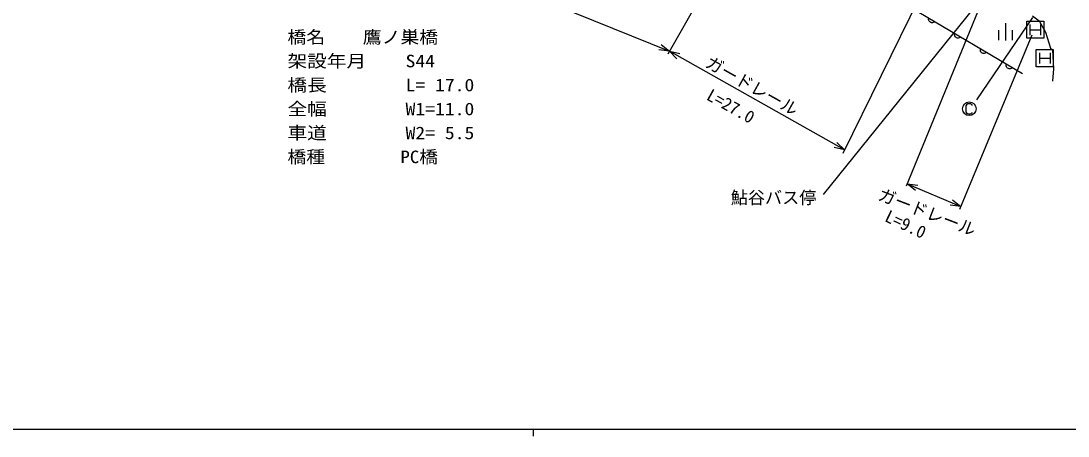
# Model space of a CAD drawing. Units: millimetres, scale not verified. Extents: x 18377 to 658377, y -109912 to 250088.
# Drawn here: x 171543 to 324476, y 74088 to 134747 of the extents above; entities that cross this region are included whole.
import ezdxf
from ezdxf.enums import TextEntityAlignment as Align

# ---------------------------------------------------------------- set-up
doc = ezdxf.new("R2010")
doc.units = ezdxf.units.MM
doc.header["$LTSCALE"] = 1000
doc.layers.add('M-BGD', color=7, linetype='Continuous', lineweight=25)
doc.layers.add('M-TTL-BAND', color=7, linetype='Continuous', lineweight=25)
doc.layers.add('M-STR-HTXT', color=7, linetype='Continuous')
doc.styles.add('ＭＳ ゴシック', font='')
doc.styles.get('ＭＳ ゴシック').set_extended_font_data('MS Gothic')

# ---------------------------------------------------------------- blocks, each defined once
blk = doc.blocks.new('BUHIN73')
at = {"color": 7, "linetype": 'Continuous', "lineweight": 25}
blk.add_lwpolyline([(430, -255), (337, -334), (235, -387), (97, -433), (-28, -428), (-147, -398), (-280, -319), (-363, -229), (-427, -121), (-455, 23), (-456, 137), (-430, 255)], dxfattribs=at)
blk = doc.blocks.new('BUHIN125')
at = {"color": 7, "linetype": 'Continuous', "lineweight": 25}
for p, q in [((-781, 781), (-781, -781)), ((-781, 0), (781, 0)), ((781, 781), (781, -781))]:
    blk.add_line(p, q, dxfattribs=at)
blk.add_lwpolyline([(-1250, -1250), (-1250, 1250), (1250, 1250), (1250, -1250)], close=True, dxfattribs=at)
blk = doc.blocks.new('BUHIN127')
at = {"color": 7, "linetype": 'Continuous', "lineweight": 25}
for p, q in [((-1000, 256), (-1000, -1244)), ((0, 1250), (0, -1250)), ((1000, 256), (1000, -1244))]:
    blk.add_line(p, q, dxfattribs=at)
blk = doc.blocks.new('BUHIN182')
at = {"color": 7, "linetype": 'Continuous', "lineweight": 25}
blk.add_lwpolyline([(440, 475), (400, 570), (330, 640), (235, 695), (120, 725), (-75, 725), (-230, 695), (-390, 585), (-485, 445), (-525, 245), (-525, -245), (-485, -455), (-410, -580), (-265, -685), (-85, -725), (105, -725), (250, -710), (325, -665), (395, -600), (425, -530)], dxfattribs=at)
blk.add_circle((0, 0), 995, dxfattribs=at)

msp = doc.modelspace()

# ---------------------------------------------------------------- linework, layer by layer
at = {"layer": 'M-BGD'}
for p, q in [((280028, 154583), (266001, 129884)), ((217598, 150012), (266257, 130336)), ((304384, 141487), (291565, 115378)), ((312375, 138718), (288703, 109365)), ((312237, 138467), (300827, 110613)), ((302670, 136042), (317804, 127048)), ((302670, 136042), (317804, 127048)), ((319297, 135252), (311116, 123208)), ((319298, 135510), (320236, 134738)), ((319298, 135510), (320236, 134738)), ((320236, 134738), (321201, 133084)), ((320236, 134738), (321201, 133084)), ((321201, 133084), (321890, 130768)), ((321201, 133084), (321890, 130768)), ((308680, 107257), (319217, 132695)), ((291815, 115888), (266257, 130336)), ((321890, 130768), (322221, 130520)), ((321890, 130768), (322221, 130520)), ((322221, 130520), (322358, 127736)), ((322221, 130520), (322358, 127736)), ((322358, 127736), (322193, 125944)), ((322358, 127736), (322193, 125944)), ((300964, 110947), (308827, 107614))]:
    msp.add_line(p, q, dxfattribs=at)
for points in [[(265028, 131298), (266257, 130336), (264706, 130502)], [(267351, 129222), (266257, 130336), (267773, 129970)], [(290722, 117002), (291815, 115888), (290299, 116254)], [(302177, 109965), (300964, 110947), (302512, 110755)], [(307615, 108596), (308827, 107614), (307280, 107805)]]:
    msp.add_lwpolyline(points, dxfattribs=at)
at = {"layer": 'M-TTL-BAND'}
for p, q in [((18377, 75088), (557377, 75088)), ((246377, 75088), (246377, 74088))]:
    msp.add_line(p, q, dxfattribs=at)

# ---------------------------------------------------------------- block references
at = {"layer": 'M-BGD'}
for name, p in [('BUHIN73', (304561, 134918)), ('BUHIN73', (304561, 134918)), ('BUHIN125', (319688, 133457)), ('BUHIN125', (319688, 133457)), ('BUHIN127', (315319, 133158)), ('BUHIN127', (315319, 133158)), ('BUHIN73', (308345, 132670)), ('BUHIN73', (308345, 132670)), ('BUHIN73', (312128, 130421)), ('BUHIN73', (312128, 130421)), ('BUHIN125', (321072, 129307)), ('BUHIN125', (321072, 129307)), ('BUHIN73', (315912, 128173)), ('BUHIN73', (315912, 128173)), ('BUHIN182', (310055, 121917))]:
    msp.add_blockref(name, p, dxfattribs=at)

# ---------------------------------------------------------------- texts
at = {"layer": 'M-BGD', "style": 'ＭＳ ゴシック'}
for s, rotation, p in [('ガードレール', 330.8, (271058, 127651)), ('L=27.0', 330.8, (271246, 122850)), ('ガードレール', 338.9, (296376, 108155)), ('L=9.0', 334.6, (297317, 105049))]:
    msp.add_text(s, height=1833, rotation=rotation, dxfattribs=at).set_placement(p, align=Align.BOTTOM_LEFT)
msp.add_text('鮎谷バス停', height=1833, dxfattribs=at).set_placement((275210, 107471), align=Align.BOTTOM_LEFT)
at = {"layer": 'M-STR-HTXT', "style": 'ＭＳ ゴシック'}
for s, width, p in [('橋名\u3000\u3000鷹ノ巣橋', 1.1, (210468, 130919)), ('架設年月\u3000\u3000S44', 1.15, (210468, 127419)), ('橋長\u3000\u3000\u3000\u3000L= 17.0', 1.15, (210468, 123919)), ('全幅\u3000\u3000\u3000\u3000W1=11.0', 1.15, (210468, 120419)), ('車道\u3000\u3000\u3000\u3000W2= 5.5', 1.15, (210468, 116919)), ('橋種\u3000\u3000\u3000\u3000PC橋', 1.1, (210468, 113419))]:
    msp.add_text(s, height=1833, dxfattribs=dict(at, width=width)).set_placement(p, align=Align.BOTTOM_LEFT)

doc.saveas('drawing.dxf')
